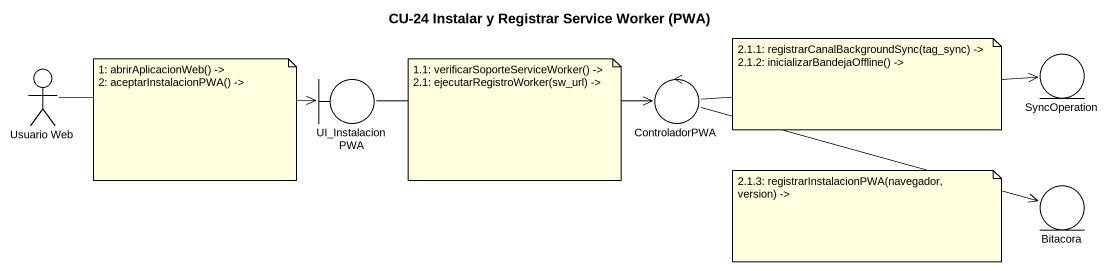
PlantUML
@startuml
title CU-24 Instalar y Registrar Service Worker (PWA)
entity SyncOperation
actor "Usuario Web" as Usuario_Web
boundary UI_InstalacionPWA
control ControladorPWA
entity Bitacora
Usuario_Web -right-> UI_InstalacionPWA
UI_InstalacionPWA -right-> ControladorPWA
ControladorPWA -right-> SyncOperation
ControladorPWA -right-> Bitacora
note as N1
  1: abrirAplicacionWeb() ->
  2: aceptarInstalacionPWA() ->
end note
note as N2
  1.1: verificarSoporteServiceWorker() ->
  2.1: ejecutarRegistroWorker(sw_url) ->
end note
note as N3
  2.1.1: registrarCanalBackgroundSync(tag_sync) ->
  2.1.2: inicializarBandejaOffline() ->
end note
note as N4
  2.1.3: registrarInstalacionPWA(navegador, version) ->
end note
@enduml
